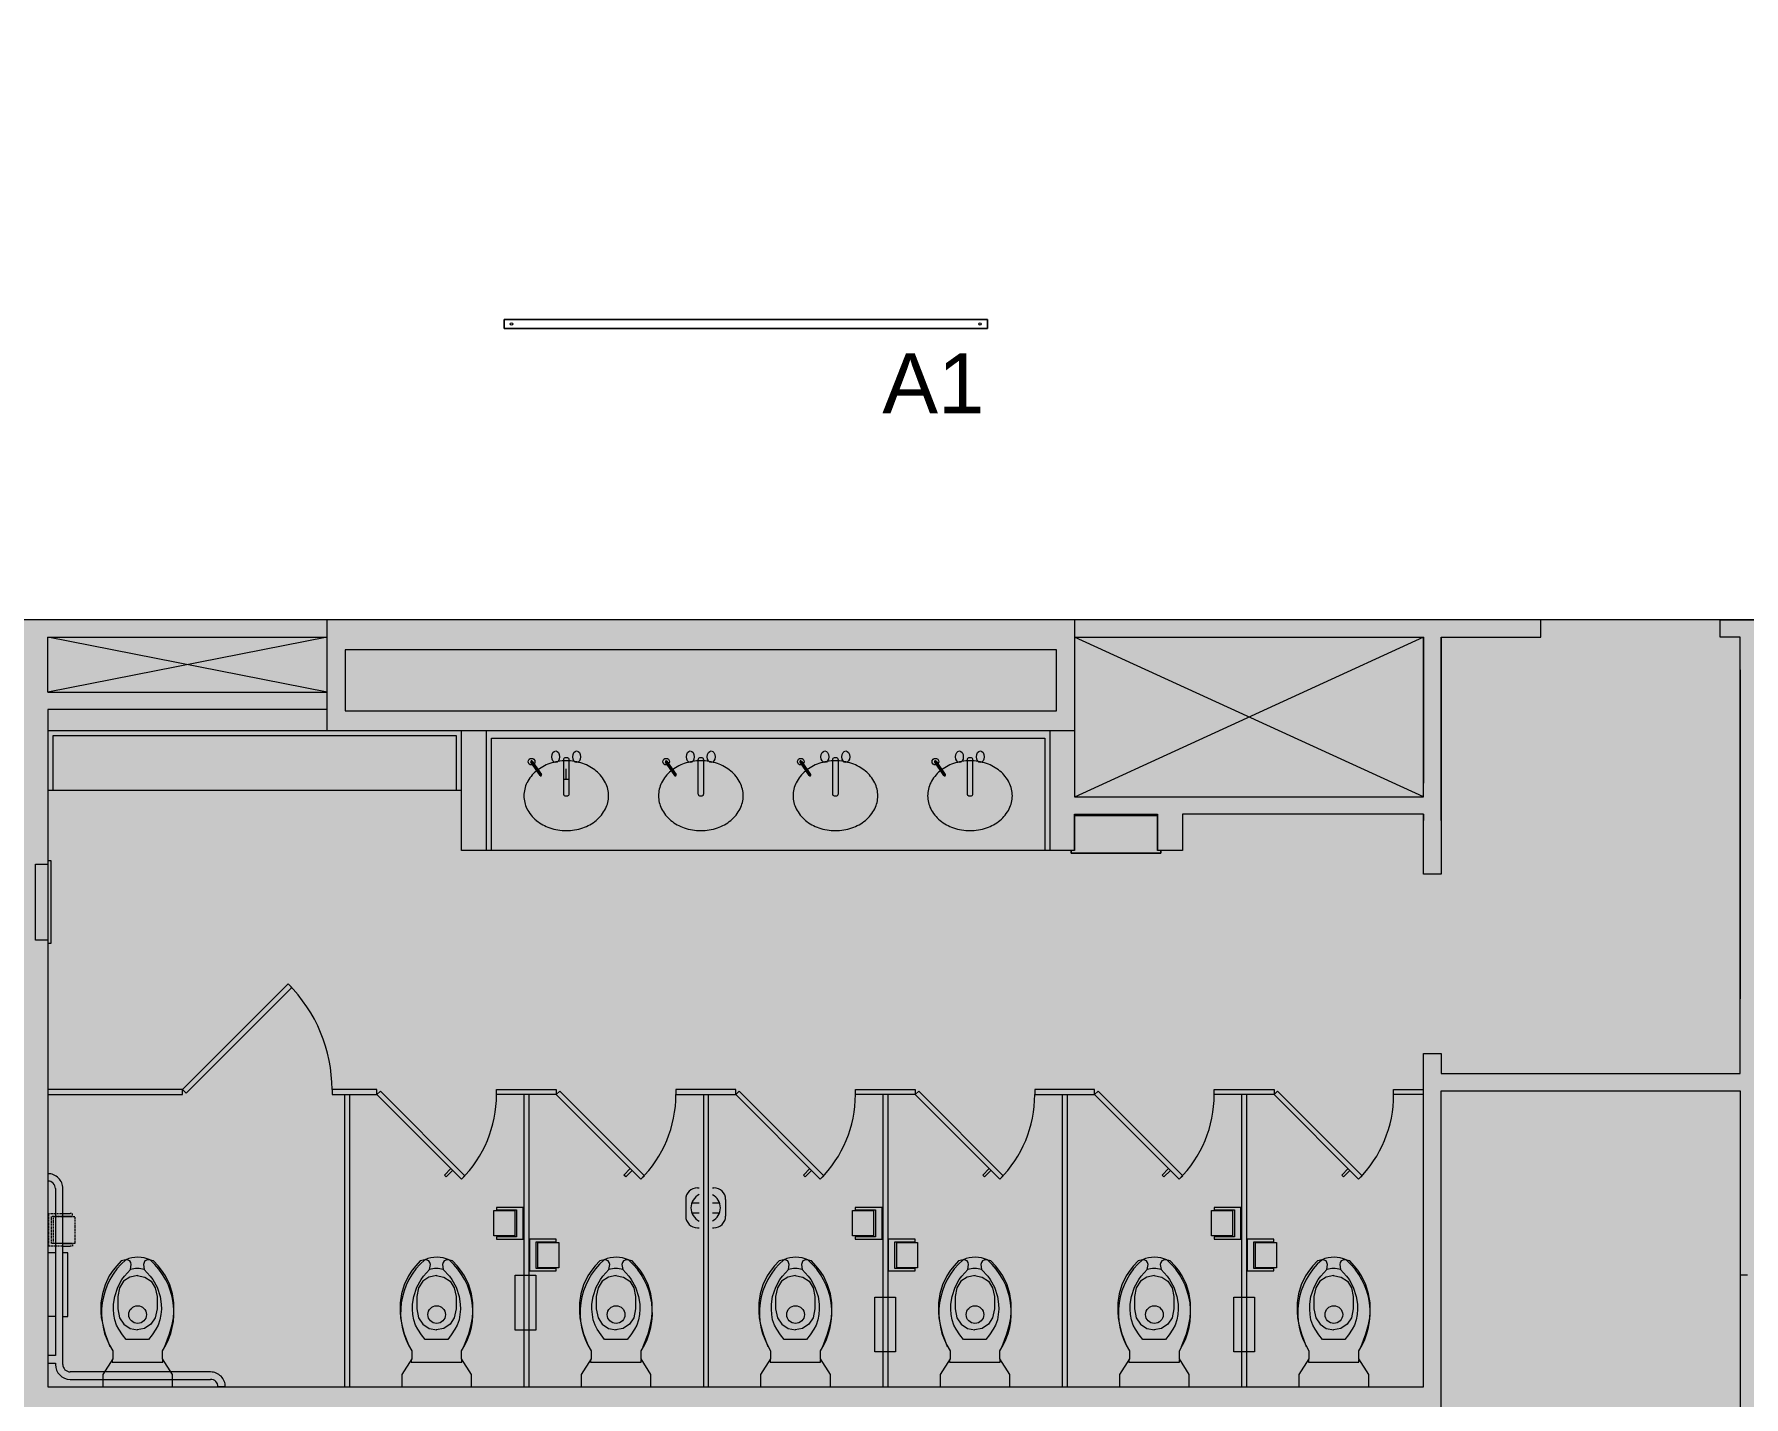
# Model space of a CAD drawing. Header units: inches. Extents: x 3 to 2625, y 0 to 2055.
# Drawn here: x 1039.3 to 1382.2, y 1082.1 to 1355.5 of the extents above; entities that cross this region are included whole.
import ezdxf

# ---------------------------------------------------------------- set-up
doc = ezdxf.new("R2010")
doc.units = ezdxf.units.IN
doc.header["$MEASUREMENT"] = 0
doc.linetypes.add('IMPORT-HIDDEN2 _2_', pattern=[0.1875, 0.125, -0.0625])
for name, color, linetype, lineweight in [('A-CLNG', 13, 'Continuous', 13), ('A-DETL', 90, 'Continuous', 9), ('A-DETL-GENF', 92, 'Continuous', 9), ('CORE', 7, 'Continuous', 9), ('E-LITE-EQPM', 33, 'Continuous', 9), ('E-LITE-EQPM-IDEN', 33, 'Continuous', 9), ('Victor Bldg - 8th Floor_LINK_dwg', 8, 'Continuous', 9)]:
    doc.layers.add(name, color=color, linetype=linetype, lineweight=lineweight)
doc.styles.add('Arial', font='arial.ttf', dxfattribs={"height": 12})

# ---------------------------------------------------------------- blocks, each defined once
blk = doc.blocks.new('Victor Bldg - 8th Floor_LINK_dwg_AH13F-7775899-LEVEL 08 RCP')
at = {"layer": 'CORE'}
for p, q in [((1145.42, 1209.86), (1145.42, 1203.17)), ((1146.29, 1210.31), (1145.72, 1210.31)), ((1146.59, 1203.17), (1146.59, 1209.86)), ((1145.72, 1202.72), (1146.29, 1202.72))]:
    blk.add_line(p, q, dxfattribs=at)
for centre in [(1143.88, 1210.53), (1148.08, 1210.53)]:
    blk.add_ellipse(centre, major_axis=(0, 1.17), ratio=0.666667, dxfattribs=at)
for centre, start_param, end_param in [((1145.72, 1209.86), 0, 1.570796), ((1146.29, 1209.86), 4.712389, 6.283185), ((1145.72, 1203.17), 1.570796, 3.141593), ((1146.29, 1203.17), 3.141593, 4.712389)]:
    blk.add_ellipse(centre, major_axis=(0, 0.45), ratio=0.666667, start_param=start_param, end_param=end_param, dxfattribs=at)
blk = doc.blocks.new('Victor Bldg - 8th Floor_LINK_dwg_AH13F-7775900-LEVEL 08 RCP')
at = {"layer": 'CORE'}
for p, q in [((1172.42, 1209.86), (1172.42, 1203.17)), ((1173.29, 1210.31), (1172.72, 1210.31)), ((1173.59, 1203.17), (1173.59, 1209.86)), ((1172.72, 1202.72), (1173.29, 1202.72))]:
    blk.add_line(p, q, dxfattribs=at)
for centre in [(1170.88, 1210.53), (1175.08, 1210.53)]:
    blk.add_ellipse(centre, major_axis=(0, 1.17), ratio=0.666667, dxfattribs=at)
for centre, start_param, end_param in [((1172.72, 1209.86), 0, 1.570796), ((1173.29, 1209.86), 4.712389, 6.283185), ((1172.72, 1203.17), 1.570796, 3.141593), ((1173.29, 1203.17), 3.141593, 4.712389)]:
    blk.add_ellipse(centre, major_axis=(0, 0.45), ratio=0.666667, start_param=start_param, end_param=end_param, dxfattribs=at)
blk = doc.blocks.new('Victor Bldg - 8th Floor_LINK_dwg_AH13F-7775901-LEVEL 08 RCP')
at = {"layer": 'CORE'}
for p, q in [((1226.42, 1209.86), (1226.42, 1203.17)), ((1227.29, 1210.31), (1226.72, 1210.31)), ((1227.59, 1203.17), (1227.59, 1209.86)), ((1226.72, 1202.72), (1227.29, 1202.72))]:
    blk.add_line(p, q, dxfattribs=at)
for centre in [(1224.88, 1210.53), (1229.08, 1210.53)]:
    blk.add_ellipse(centre, major_axis=(0, 1.17), ratio=0.666667, dxfattribs=at)
for centre, start_param, end_param in [((1226.72, 1209.86), 0, 1.570796), ((1227.29, 1209.86), 4.712389, 6.283185), ((1226.72, 1203.17), 1.570796, 3.141593), ((1227.29, 1203.17), 3.141593, 4.712389)]:
    blk.add_ellipse(centre, major_axis=(0, 0.45), ratio=0.666667, start_param=start_param, end_param=end_param, dxfattribs=at)
blk = doc.blocks.new('Victor Bldg - 8th Floor_LINK_dwg_AH13F-7775902-LEVEL 08 RCP')
at = {"layer": 'CORE'}
for p, q in [((1199.42, 1209.86), (1199.42, 1203.17)), ((1200.29, 1210.31), (1199.72, 1210.31)), ((1200.59, 1203.17), (1200.59, 1209.86)), ((1199.72, 1202.72), (1200.29, 1202.72))]:
    blk.add_line(p, q, dxfattribs=at)
for centre in [(1197.88, 1210.53), (1202.08, 1210.53)]:
    blk.add_ellipse(centre, major_axis=(0, 1.17), ratio=0.666667, dxfattribs=at)
for centre, start_param, end_param in [((1199.72, 1209.86), 0, 1.570796), ((1200.29, 1209.86), 4.712389, 6.283185), ((1199.72, 1203.17), 1.570796, 3.141593), ((1200.29, 1203.17), 3.141593, 4.712389)]:
    blk.add_ellipse(centre, major_axis=(0, 0.45), ratio=0.666667, start_param=start_param, end_param=end_param, dxfattribs=at)
blk = doc.blocks.new('Victor Bldg - 8th Floor_LINK_dwg_TOILETWP-7775903-LEVEL 08 RCP')
at = {"layer": 'CORE', "flags": 128}
for points in [[(7.25, 5), (5.62, 5), (2.5, 7), (0, 7), (0, -7), (2.5, -7), (5.62, -5), (7.25, -5)], [(8.12, -5.46), (10.63, -6.42), (12.51, -6.92), (13.83, -7.19), (15.03, -7.26), (16.87, -7.26), (18.65, -6.98), (20.47, -6.44), (22.28, -5.58), (23.44, -4.8), (24.31, -4.1), (25.28, -3.19), (25.51, -2.28), (25.47, -2.01), (25.3, -1.48), (24.97, -1.3), (24.53, -1.17), (23.54, -1.33), (22.24, -2.55), (21.51, -3.05), (20.03, -3.89), (18.15, -4.51), (16.56, -4.74), (15.6, -4.76), (14.51, -4.67), (13.47, -4.49), (12.4, -4.14), (11.6, -3.67), (10.47, -2.94), (9.53, -2.21), (9.53, 2.3), (10.47, 3.03), (11.6, 3.77), (12.4, 4.23), (13.47, 4.59), (14.51, 4.77), (15.6, 4.85), (16.56, 4.84), (18.15, 4.6), (20.03, 3.98), (21.51, 3.14), (22.24, 2.64), (23.54, 1.43), (24.53, 1.27), (24.97, 1.39), (25.3, 1.57), (25.47, 2.11), (25.51, 2.37), (25.28, 3.28), (24.31, 4.19), (23.44, 4.89), (22.28, 5.68), (20.47, 6.53), (18.65, 7.07), (16.87, 7.35), (15.03, 7.35), (13.83, 7.28), (12.51, 7.01), (10.63, 6.51), (8.12, 5.55)], [(5.43, 5.11), (4.97, 5.11), (4.97, -5.04), (5.43, -5.04)], [(22.31, -0.02), (21.99, 1.55), (21.18, 2.81), (19.9, 3.63), (18.1, 4), (15.65, 4), (13.85, 3.63), (12.61, 2.77), (11.74, 1.51), (11.44, 0)], [(22.31, 0.11), (21.99, -1.46), (21.18, -2.72), (19.9, -3.54), (18.1, -3.9), (15.65, -3.9), (13.85, -3.54), (12.61, -2.68), (11.74, -1.41), (11.44, 0.09)]]:
    blk.add_lwpolyline(points, dxfattribs=at)
at = {"layer": 'CORE'}
blk.add_circle((14.5, 0), 1.77, dxfattribs=at)
for centre, radius, start, end in [((14.87, -6.83), 14.07, 40.8531, 122.7754), ((18.78, 0), 4.96, 344.4353, 16.8577), ((20.02, 0), 5.98, 335.3815, 23.3669), ((14.91, 6.75), 14.03, 236.9216, 318.7734)]:
    blk.add_arc(centre, radius, start, end, dxfattribs=at)
blk = doc.blocks.new('Victor Bldg - 8th Floor_LINK_dwg-6972240-LEVEL 08 RCP')
at = {"layer": 'CORE'}
for p, q in [((1381.5, 1228), (1381.5, 1162)), ((1098, 1215.75), (1042, 1215.75)), ((1130.01, 1191.7), (1130.01, 1215.7)), ((1243, 1215.75), (1243, 1191.75)), ((1146, 1205.96), (1146, 1208.13)), ((1146.59, 1205.96), (1145.42, 1205.96)), ((1125.01, 1203.75), (1042, 1203.75)), ((1318, 1199), (1318, 1197.75)), ((1101.5, 1142.75), (1101.5, 1084.12)), ((1102.5, 1142.75), (1102.5, 1084.12)), ((1137.5, 1142.75), (1137.5, 1084.12)), ((1138.5, 1142.75), (1138.5, 1084.12)), ((1173.5, 1142.75), (1173.5, 1084.12)), ((1174.5, 1142.75), (1174.5, 1084.12)), ((1209.5, 1142.75), (1209.5, 1084.12)), ((1210.5, 1142.75), (1210.5, 1084.12)), ((1245.5, 1142.75), (1245.5, 1084.12)), ((1246.5, 1142.75), (1246.5, 1084.12)), ((1281.5, 1142.75), (1281.5, 1084.12)), ((1282.5, 1142.75), (1282.5, 1084.12)), ((1042, 1126.89), (1042, 1125.4)), ((1042, 1124.87), (1042, 1112.37)), ((1044.99, 1088.61), (1044.99, 1123.91)), ((1169.96, 1121.7), (1169.96, 1118.39)), ((1172.32, 1124.05), (1172.69, 1124.05)), ((1175.31, 1124.05), (1175.62, 1124.05)), ((1177.98, 1121.7), (1177.98, 1118.39)), ((1044.96, 1118.87), (1046.46, 1118.87)), ((1044.96, 1118.37), (1046.46, 1118.37)), ((1046.46, 1118.2), (1044.96, 1118.2)), ((1171.19, 1121.02), (1172.69, 1121.02)), ((1171.19, 1119.06), (1172.69, 1119.06)), ((1175.31, 1121.02), (1176.75, 1121.02)), ((1175.31, 1119.06), (1176.75, 1119.06)), ((1172.32, 1116.03), (1172.69, 1116.03)), ((1175.31, 1116.03), (1175.62, 1116.03)), ((1044.96, 1112.97), (1046.46, 1112.97)), ((1044.96, 1112.87), (1046.46, 1112.87)), ((1044.96, 1112.37), (1046.46, 1112.37)), ((1043.48, 1111), (1042, 1111)), ((1043.48, 1098.25), (1042, 1098.25)), ((1074.63, 1087.12), (1046.48, 1087.12)), ((1046.48, 1085.63), (1074.63, 1085.63)), ((1077.61, 1084.12), (1076.12, 1084.12))]:
    blk.add_line(p, q, dxfattribs=at)
at = {"layer": 'CORE', "flags": 128}
for points in [[(1321.5, 1234.5), (1341.5, 1234.5), (1341.5, 1238), (1248, 1238), (1098, 1238), (829, 1238), (829, 1037.5)], [(1098, 1220), (1042, 1220), (1042, 1084.12), (1318, 1084.12), (1318, 1151), (1321.5, 1151), (1321.5, 1147), (1381.5, 1147), (1381.5, 1234.5), (1377.5, 1234.5), (1377.5, 1238), (1388.5, 1238), (1388.5, 1232), (1398.5, 1232), (1398.5, 1238), (1388.5, 1238), (1398.5, 1238), (1415.37, 1238), (1415.37, 1234.5), (1402, 1234.5), (1402, 1228.5), (1385, 1228.5), (1385, 1165.5)], [(1248, 1238), (1248, 1215.75), (1098, 1215.75), (1098, 1238)], [(1042, 1223.5), (1098, 1223.5), (1042, 1234.5), (1098, 1234.5), (1042, 1223.5), (1042, 1234.5)], [(1318, 1202.5), (1318, 1234.5), (1248, 1202.44)], [(1248, 1215.75), (1248, 1202.5), (1318, 1202.5), (1248, 1234.5), (1318, 1234.5), (1318, 1205.25)], [(1321.5, 1197.75), (1321.5, 1234.5), (1321.5, 1187), (1318, 1187), (1318, 1199), (1269.62, 1199), (1269.62, 1191.75)], [(1124.01, 1203.75), (1124.01, 1214.75), (1043, 1214.75), (1043, 1203.75)], [(1269.62, 1191.75), (1264.62, 1191.75), (1264.62, 1198.69), (1248, 1198.69), (1248, 1191.75), (1248, 1199), (1264.62, 1199), (1264.62, 1191.75), (1264.62, 1198.69), (1248, 1198.69), (1248, 1191.75), (1243, 1191.75), (1130.01, 1191.75), (1125.01, 1191.7), (1125.01, 1215.7)], [(1131.01, 1191.7), (1131.01, 1214.25), (1242, 1214.25), (1242, 1191.75)], [(1042, 1189.69), (1042.56, 1189.69), (1042.56, 1173.07), (1042, 1173.07)], [(1042, 1142.75), (1069, 1142.75), (1069, 1143.75), (1069.71, 1143.04), (1090.92, 1164.26), (1090.21, 1164.96), (1069, 1143.75), (1042, 1143.75)], [(1042, 936.5), (1042, 1013.5), (1042, 1066.12), (1318, 1066.12), (1318, 1009.12), (1261, 1009.12), (1261, 1004.12), (1318, 1004.12), (1318, 965.62), (1321.5, 965.62), (1321.5, 1008.5), (1325.5, 1008.5), (1325.5, 1013.5), (1321.5, 1013.5), (1321.5, 1143.5), (1381.5, 1143.5), (1381.5, 1106.5)], [(1108, 1142.75), (1124.97, 1125.78), (1125.68, 1126.49), (1108.71, 1143.46), (1108, 1142.75), (1108.71, 1142.04)], [(1318, 1142.75), (1312, 1142.75), (1312, 1143.75), (1318, 1143.75)], [(1123.2, 1127.55), (1121.92, 1126.26), (1121.57, 1126.62), (1122.85, 1127.9)], [(1159.2, 1127.55), (1157.92, 1126.26), (1157.57, 1126.62), (1158.85, 1127.9)], [(1195.2, 1127.55), (1193.92, 1126.26), (1193.57, 1126.62), (1194.85, 1127.9)], [(1231.2, 1127.55), (1229.92, 1126.26), (1229.57, 1126.62), (1230.85, 1127.9)], [(1267.2, 1127.55), (1265.92, 1126.26), (1265.57, 1126.62), (1266.85, 1127.9)], [(1303.2, 1127.55), (1301.92, 1126.26), (1301.57, 1126.62), (1302.85, 1127.9)], [(1043.5, 1123.91), (1043.5, 1090.39), (1042, 1090.39)], [(1044.97, 1098.25), (1046, 1098.25), (1046, 1111), (1044.97, 1111)], [(1383, 1106.5), (1381.5, 1106.5), (1381.5, 1064.5), (1381.5, 1013.5), (1361.75, 1013.5), (1361.75, 1008.5), (1381.5, 1008.5), (1381.5, 813), (1321.5, 813), (1296.07, 813)], [(1042, 1088.9), (1043.5, 1088.9), (1043.5, 1088.61)]]:
    blk.add_lwpolyline(points, dxfattribs=at)
for points in [[(1101.63, 1232), (1101.63, 1219.75), (1244.38, 1219.75), (1244.38, 1232)], [(1140.76, 1206.79), (1138.92, 1209.47)], [(1141.03, 1206.95), (1139.18, 1209.63)], [(1167.76, 1206.79), (1165.92, 1209.47)], [(1168.03, 1206.95), (1166.18, 1209.63)], [(1194.76, 1206.79), (1192.92, 1209.47)], [(1195.03, 1206.95), (1193.18, 1209.63)], [(1221.76, 1206.79), (1219.92, 1209.47)], [(1222.03, 1206.95), (1220.18, 1209.63)], [(1265.31, 1191.75), (1265.31, 1191.19), (1247.31, 1191.19), (1247.31, 1191.75), (1247.31, 1191.19), (1265.31, 1191.19)], [(1039.5, 1189.01), (1042, 1189.01), (1042, 1173.76), (1039.5, 1173.76)], [(1108, 1143.75), (1099, 1143.75), (1099, 1142.75), (1108, 1142.75)], [(1132, 1143.75), (1144, 1143.75), (1144, 1142.75), (1132, 1142.75)], [(1160.97, 1125.78), (1161.68, 1126.49), (1144.71, 1143.46), (1144, 1142.75)], [(1197.68, 1126.49), (1196.97, 1125.78), (1180, 1142.75), (1180, 1143.75), (1168, 1143.75), (1168, 1142.75), (1180, 1142.75), (1180.71, 1143.46)], [(1204, 1143.75), (1216, 1143.75), (1216, 1142.75), (1216.71, 1143.46), (1233.68, 1126.49), (1232.97, 1125.78), (1216, 1142.75), (1204, 1142.75)], [(1240, 1143.75), (1240, 1142.75), (1252, 1142.75), (1268.97, 1125.78), (1269.68, 1126.49), (1252.71, 1143.46), (1252, 1142.75), (1252, 1143.75)], [(1305.68, 1126.49), (1304.97, 1125.78), (1288, 1142.75), (1276, 1142.75), (1276, 1143.75), (1288, 1143.75), (1288, 1142.75), (1288.71, 1143.46)], [(1131.46, 1119.5), (1135.67, 1119.5), (1135.67, 1114.4), (1131.46, 1114.4)], [(1131.98, 1113.75), (1137.35, 1113.75), (1137.35, 1120.12), (1131.98, 1120.12), (1131.98, 1119.62), (1136.04, 1119.62), (1136.04, 1114.25), (1131.98, 1114.25)], [(1203.46, 1119.5), (1207.67, 1119.5), (1207.67, 1114.4), (1203.46, 1114.4)], [(1203.98, 1113.75), (1209.35, 1113.75), (1209.35, 1120.12), (1203.98, 1120.12), (1203.98, 1119.62), (1208.04, 1119.62), (1208.04, 1114.25), (1203.98, 1114.25)], [(1275.46, 1119.5), (1279.67, 1119.5), (1279.67, 1114.4), (1275.46, 1114.4)], [(1275.98, 1113.75), (1281.35, 1113.75), (1281.35, 1120.12), (1275.98, 1120.12), (1275.98, 1119.62), (1280.04, 1119.62), (1280.04, 1114.25), (1275.98, 1114.25)], [(1143.99, 1113.75), (1138.61, 1113.75), (1138.61, 1107.37), (1143.99, 1107.37), (1143.99, 1107.87), (1139.93, 1107.87), (1139.93, 1113.25), (1143.99, 1113.25)], [(1144.5, 1108), (1140.3, 1108), (1140.3, 1113.1), (1144.5, 1113.1)], [(1215.99, 1113.75), (1210.61, 1113.75), (1210.61, 1107.37), (1215.99, 1107.37), (1215.99, 1107.87), (1211.93, 1107.87), (1211.93, 1113.25), (1215.99, 1113.25)], [(1216.5, 1108), (1212.3, 1108), (1212.3, 1113.1), (1216.5, 1113.1)], [(1287.99, 1113.75), (1282.61, 1113.75), (1282.61, 1107.37), (1287.99, 1107.37), (1287.99, 1107.87), (1283.93, 1107.87), (1283.93, 1113.25), (1287.99, 1113.25)], [(1288.5, 1108), (1284.3, 1108), (1284.3, 1113.1), (1288.5, 1113.1)], [(1135.78, 1095.5), (1135.78, 1106.5), (1139.91, 1106.5), (1139.91, 1095.5)], [(1207.94, 1091.12), (1207.94, 1102.12), (1212.06, 1102.12), (1212.06, 1091.12)], [(1279.94, 1091.12), (1279.94, 1102.12), (1284.06, 1102.12), (1284.06, 1091.12)]]:
    blk.add_lwpolyline(points, close=True, dxfattribs=at)
at = {"layer": 'CORE', "linetype": 'IMPORT-HIDDEN2 _2_', "flags": 128}
for points in [[(1044.94, 1112.37), (1042.21, 1112.37), (1042.21, 1118.87), (1044.94, 1118.87)], [(1044.94, 1112.87), (1042.71, 1112.87), (1042.71, 1118.37), (1044.94, 1118.37)], [(1044.94, 1118.2), (1043.08, 1118.2), (1043.08, 1112.97), (1044.94, 1112.97)], [(1046.46, 1118.37), (1046.96, 1118.37), (1046.96, 1118.87), (1046.46, 1118.87)], [(1046.46, 1112.97), (1047.47, 1112.97), (1047.47, 1118.2), (1046.46, 1118.2)], [(1046.46, 1112.87), (1046.96, 1112.87), (1046.96, 1112.37), (1046.46, 1112.37)]]:
    blk.add_lwpolyline(points, dxfattribs=at)
at = {"layer": 'CORE'}
for centre in [(1139.05, 1209.55), (1139.05, 1209.55), (1166.05, 1209.55), (1166.05, 1209.55), (1193.05, 1209.55), (1193.05, 1209.55), (1220.05, 1209.55), (1220.05, 1209.55)]:
    blk.add_circle(centre, 0.667, dxfattribs=at)
for centre, radius, start, end in [((1144.61, 1202.07), 7.26, 129.4725, 153.2988), ((1139.05, 1209.55), 0.167, 11.6829, 236.8423), ((1139.05, 1209.55), 0.167, 11.6829, 236.8423), ((1145.45, 1201.04), 8.59, 108.8354, 129.4725), ((1146, 1199.43), 10.29, 90, 108.8354), ((1146, 1199.43), 10.29, 71.1646, 90), ((1146.55, 1201.04), 8.59, 50.5275, 71.1646), ((1147.39, 1202.07), 7.26, 26.7012, 50.5275), ((1171.61, 1202.07), 7.26, 129.4725, 153.2988), ((1166.05, 1209.55), 0.167, 11.6829, 236.8423), ((1166.05, 1209.55), 0.167, 11.6829, 236.8423), ((1172.45, 1201.04), 8.59, 108.8354, 129.4725), ((1173, 1199.43), 10.29, 90, 108.8354), ((1173, 1199.43), 10.29, 71.1646, 90), ((1173.55, 1201.04), 8.59, 50.5275, 71.1646), ((1174.39, 1202.07), 7.26, 26.7012, 50.5275), ((1198.61, 1202.07), 7.26, 129.4725, 153.2988), ((1193.05, 1209.55), 0.167, 11.6829, 236.8423), ((1193.05, 1209.55), 0.167, 11.6829, 236.8423), ((1199.45, 1201.04), 8.59, 108.8354, 129.4725), ((1200, 1199.43), 10.29, 90, 108.8354), ((1200, 1199.43), 10.29, 71.1646, 90), ((1200.55, 1201.04), 8.59, 50.5275, 71.1646), ((1201.39, 1202.07), 7.26, 26.7012, 50.5275), ((1225.61, 1202.07), 7.26, 129.4725, 153.2988), ((1220.05, 1209.55), 0.167, 11.6829, 236.8423), ((1220.05, 1209.55), 0.167, 11.6829, 236.8423), ((1226.45, 1201.04), 8.59, 108.8354, 129.4725), ((1227, 1199.43), 10.29, 90, 108.8354), ((1227, 1199.43), 10.29, 71.1646, 90), ((1227.55, 1201.04), 8.59, 50.5275, 71.1646), ((1228.39, 1202.07), 7.26, 26.7012, 50.5275), ((1143.3, 1202.72), 5.8, 153.2988, 180), ((1140.9, 1206.86), 0.167, 192.1914, 57.3508), ((1140.9, 1206.86), 0.167, 192.1914, 57.3508), ((1148.7, 1202.72), 5.8, 0, 26.7012), ((1170.3, 1202.72), 5.8, 153.2988, 180), ((1167.9, 1206.86), 0.167, 192.1914, 57.3508), ((1167.9, 1206.86), 0.167, 192.1914, 57.3508), ((1175.7, 1202.72), 5.8, 0, 26.7012), ((1197.3, 1202.72), 5.8, 153.2988, 180), ((1194.9, 1206.86), 0.167, 192.1914, 57.3508), ((1194.9, 1206.86), 0.167, 192.1914, 57.3508), ((1202.7, 1202.72), 5.8, 0, 26.7012), ((1224.3, 1202.72), 5.8, 153.2988, 180), ((1221.9, 1206.86), 0.167, 192.1914, 57.3508), ((1221.9, 1206.86), 0.167, 192.1914, 57.3508), ((1229.7, 1202.72), 5.8, 0, 26.7012), ((1143.3, 1202.72), 5.8, 180, 206.7012), ((1148.7, 1202.72), 5.8, 333.2988, 0), ((1170.3, 1202.72), 5.8, 180, 206.7012), ((1175.7, 1202.72), 5.8, 333.2988, 0), ((1197.3, 1202.72), 5.8, 180, 206.7012), ((1202.7, 1202.72), 5.8, 333.2988, 0), ((1224.3, 1202.72), 5.8, 180, 206.7012), ((1229.7, 1202.72), 5.8, 333.2988, 0), ((1144.61, 1203.38), 7.26, 206.7012, 230.5275), ((1145.45, 1204.4), 8.59, 230.5275, 251.1646), ((1146.55, 1204.4), 8.59, 288.8354, 309.4725), ((1147.39, 1203.38), 7.26, 309.4725, 333.2988), ((1171.61, 1203.38), 7.26, 206.7012, 230.5275), ((1172.45, 1204.4), 8.59, 230.5275, 251.1646), ((1173.55, 1204.4), 8.59, 288.8354, 309.4725), ((1174.39, 1203.38), 7.26, 309.4725, 333.2988), ((1198.61, 1203.38), 7.26, 206.7012, 230.5275), ((1199.45, 1204.4), 8.59, 230.5275, 251.1646), ((1200.55, 1204.4), 8.59, 288.8354, 309.4725), ((1201.39, 1203.38), 7.26, 309.4725, 333.2988), ((1225.61, 1203.38), 7.26, 206.7012, 230.5275), ((1226.45, 1204.4), 8.59, 230.5275, 251.1646), ((1227.55, 1204.4), 8.59, 288.8354, 309.4725), ((1228.39, 1203.38), 7.26, 309.4725, 333.2988), ((1146, 1206.02), 10.29, 251.1646, 270), ((1146, 1206.02), 10.29, 270, 288.8354), ((1173, 1206.02), 10.29, 251.1646, 270), ((1173, 1206.02), 10.29, 270, 288.8354), ((1200, 1206.02), 10.29, 251.1646, 270), ((1200, 1206.02), 10.29, 270, 288.8354), ((1227, 1206.02), 10.29, 251.1646, 270), ((1227, 1206.02), 10.29, 270, 288.8354), ((1069, 1143.75), 30, 0, 45), ((1108, 1142.75), 24, 315, 360), ((1144, 1142.75), 24, 315, 360), ((1180, 1142.75), 24, 315, 360), ((1216, 1142.75), 24, 315, 360), ((1252, 1142.75), 24, 315, 360), ((1288, 1142.75), 24, 315, 360), ((1042.01, 1123.91), 2.98, 0, 90.1475), ((1042.01, 1123.91), 1.49, 0, 90.2951), ((1172.32, 1121.7), 2.36, 90, 180), ((1173.97, 1120.04), 2.95, 115.775, 244.225), ((1173.97, 1120.04), 2.95, 297.1387, 62.8613), ((1175.62, 1121.7), 2.36, 0, 90), ((1172.32, 1118.39), 2.36, 180, 270), ((1175.62, 1118.39), 2.36, 270, 360), ((1046.48, 1088.61), 2.98, 180, 270), ((1046.48, 1088.61), 1.49, 180, 270), ((1074.63, 1084.13), 2.98, 359.8525, 90), ((1074.63, 1084.13), 1.49, 359.7049, 90)]:
    blk.add_arc(centre, radius, start, end, dxfattribs=at)
for name in ['Victor Bldg - 8th Floor_LINK_dwg_AH13F-7775899-LEVEL 08 RCP', 'Victor Bldg - 8th Floor_LINK_dwg_AH13F-7775900-LEVEL 08 RCP', 'Victor Bldg - 8th Floor_LINK_dwg_AH13F-7775902-LEVEL 08 RCP', 'Victor Bldg - 8th Floor_LINK_dwg_AH13F-7775901-LEVEL 08 RCP']:
    blk.add_blockref(name, (0, 0))
at = {"rotation": 90}
for p in [(1060, 1084.12), (1120, 1084.12), (1156, 1084.12), (1192, 1084.12), (1228, 1084.12), (1264, 1084.12), (1300, 1084.12)]:
    blk.add_blockref('Victor Bldg - 8th Floor_LINK_dwg_TOILETWP-7775903-LEVEL 08 RCP', p, dxfattribs=at)
blk = doc.blocks.new('L-Pendant-Axis-Sculpt-Direct_Indirect - SCDI-F-8-4584194-LEVEL 08 RCP')
at = {"layer": 'A-DETL-GENF'}
for p, q in [((48.5, 0.875), (-48.5, 0.875)), ((-48.5, 0.875), (-48.5, -0.875)), ((-48.5, 0.875), (48.5, 0.875)), ((-48.5, -0.875), (-48.5, 0.875)), ((48.5, -0.875), (48.5, 0.875)), ((48.5, 0.875), (48.5, -0.875)), ((-48.5, -0.875), (48.5, -0.875)), ((48.5, -0.875), (-48.5, -0.875))]:
    blk.add_line(p, q, dxfattribs=at)
for centre in [(-47, 0), (47, 0)]:
    blk.add_circle(centre, 0.25, dxfattribs=at)

msp = doc.modelspace()

# ---------------------------------------------------------------- hatches: boundary and pattern name
at = {"layer": 'A-DETL-GENF'}
h = msp.add_hatch(color=9, dxfattribs=at)
h.paths.add_polyline_path([(283.25, 548.5), (283.25, 1522), (3.5, 1522), (3.5, 548.5), (247.25, 548.5)], flags=0)
h.paths.add_polyline_path([(31, 559.98), (31, 633.5), (247.25, 633.5), (247.25, 559.98), (232.89, 559.98)], flags=0)
h.paths.add_polyline_path([(1410.67, 813), (1491.5, 813), (1491.5, 1153.5), (1491.69, 1153.5), (1491.69, 1238), (829, 1238), (829, 1037.5), (853, 1037.5), (853, 1013.5), (829, 1013.5), (829, 951.5), (902.81, 951.5), (902.81, 813.06), (1321.5, 813.06), (1321.5, 1008.5), (1381.5, 1008.5), (1381.5, 813)], flags=0)
h.paths.add_polyline_path([(1825.13, 813), (1986, 813), (1986, 1238), (1880.43, 1238), (1880.43, 1193.37), (1876.13, 1193.37), (1876.13, 1157.5), (1825.13, 1157.5), (1825.13, 1146.5), (1773.13, 1146.5), (1773.13, 1237.94), (1630.5, 1237.94), (1630.5, 813), (1819, 813)], flags=0)
h.paths.add_polyline_path([(1016.5, 1013.5), (1016.5, 1037.5), (1040.5, 1037.5), (1040.5, 1013.5)], flags=0)

# ---------------------------------------------------------------- linework, layer by layer
at = {"layer": 'A-CLNG'}
msp.add_line((829, 1238.06), (1491.5, 1238.06), dxfattribs=at)
at = {"layer": 'A-DETL'}
msp.add_line((1491.69, 1238), (829, 1238), dxfattribs=at)

# ---------------------------------------------------------------- block references
at = {"layer": 'E-LITE-EQPM', "rotation": 180}
msp.add_blockref('L-Pendant-Axis-Sculpt-Direct_Indirect - SCDI-F-8-4584194-LEVEL 08 RCP', (1182.02, 1297.36), dxfattribs=at)
at = {"layer": 'Victor Bldg - 8th Floor_LINK_dwg', "color": 7}
msp.add_blockref('Victor Bldg - 8th Floor_LINK_dwg-6972240-LEVEL 08 RCP', (0, 0), dxfattribs=at)

# ---------------------------------------------------------------- texts
at = {"layer": 'E-LITE-EQPM-IDEN', "insert": (1209.41, 1291.46), "char_height": 12, "width": 25.048, "attachment_point": 1, "style": 'Arial'}
msp.add_mtext('A1', dxfattribs=at)

doc.saveas('drawing.dxf')
